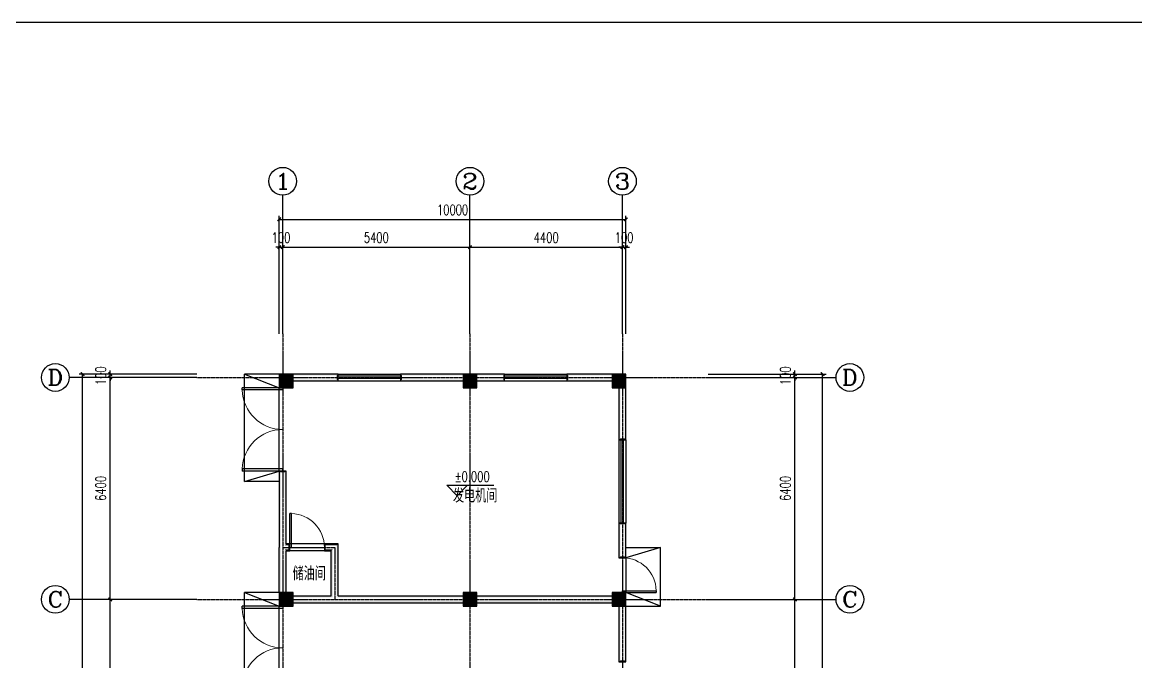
# Model space of a CAD drawing. Extents: x 5827 to 252697, y -546879 to 4066219.
# Drawn here: x 46140 to 78261, y 4047772 to 4066219 of the extents above; entities that cross this region are included whole.
import ezdxf
from ezdxf.enums import TextEntityAlignment as Align

# ---------------------------------------------------------------- set-up
doc = ezdxf.new("R2010")
doc.units = 0
doc.header["$MEASUREMENT"] = 0
doc.linetypes.add('DOTE', pattern=[2.42, 2, -0.2, 0.02, -0.2])
for name, color, linetype in [('AXIS', 3, 'Continuous'), ('AXIS_TEXT', 7, 'Continuous'), ('COLUMN', 9, 'Continuous'), ('DIM_ELEV', 3, 'Continuous'), ('DOTE', 1, 'DOTE'), ('PUB_HATCH', 8, 'Continuous'), ('PUB_TEXT', 7, 'Continuous'), ('PUB_WALL', 9, 'Continuous'), ('WALL', 41, 'Continuous'), ('WINDOW', 4, 'Continuous')]:
    doc.layers.add(name, color=color, linetype=linetype)
doc.styles.add('_HZTXT', font='TXT', dxfattribs={"width": 0.8, "bigfont": 'HZTXT'})
doc.styles.add('_TCH_AXIS', font='COMPLEX', dxfattribs={"bigfont": 'GBCBIG'})
doc.styles.add('_TCH_DIM', font='SIMPLEX', dxfattribs={"bigfont": 'GBCBIG'})
doc.styles.add('_TCH_DIM_T3', font='SIMPLEX', dxfattribs={"width": 0.705882, "bigfont": 'GBCBIG'})
doc.styles.add('COMPLEX', font='COMPLEX')
doc.dimstyles.new('_TCH_ARCH&&100', dxfattribs={"dimtxt": 297.5, "dimasz": 100, "dimexe": 100, "dimexo": 0, "dimgap": 126.25, "dimtad": 1, "dimdec": 0, "dimzin": 0, "dimdsep": 46, "dimtxsty": '_TCH_DIM_T3', "dimblk": 'ARCHTICK', "dimcen": 0.09, "dimclrt": 7, "dimazin": 2, "dimtfac": 1, "dimtdec": 0, "dimtix": 1, "dimtmove": 2, "dimatfit": 3, "dimfxl": 0, "dimtolj": 1, "dimtzin": 0, "dimarcsym": 0})

# ---------------------------------------------------------------- blocks, each defined once
blk = doc.blocks.new('_ArchTick')
at = {"color": 0, "linetype": 'ByBlock', "const_width": 0.4}
blk.add_lwpolyline([(-0.5, -0.5), (0.5, 0.5)], dxfattribs=at)
blk = doc.blocks.new('*D100')
at = {"layer": 'AXIS', "color": 0, "lineweight": -2, "transparency": 16777216}
for p, q in [((53554, 4057233), (53554, 4059833)), ((53654, 4057233), (53654, 4059833)), ((53554, 4059733), (53454, 4059733)), ((53554, 4059733), (53654, 4059733)), ((53654, 4059733), (53754, 4059733))]:
    blk.add_line(p, q, dxfattribs=at)
at = {"layer": 'Defpoints', "color": 0, "transparency": 16777216}
for p in [(53654, 4059733), (53554, 4057233), (53654, 4057233)]:
    blk.add_point(p, dxfattribs=at)
at = {"layer": 'AXIS', "color": 0, "lineweight": -2, "transparency": 16777216, "xscale": 100, "yscale": 100, "zscale": 100}
blk.add_blockref('_ArchTick', (53554, 4059733), dxfattribs=at)
at = {"layer": 'AXIS', "color": 0, "lineweight": -2, "transparency": 16777216, "xscale": 100, "yscale": 100, "zscale": 100, "rotation": 180}
blk.add_blockref('_ArchTick', (53654, 4059733), dxfattribs=at)
at = {"layer": 'AXIS', "color": 7, "transparency": 16777216, "insert": (53604, 4060008), "char_height": 297.5, "attachment_point": 5, "style": '_TCH_DIM_T3'}
blk.add_mtext('\\A1;100', dxfattribs=at)
blk = doc.blocks.new('*D101')
at = {"layer": 'AXIS', "color": 0, "lineweight": -2, "transparency": 16777216}
for p, q in [((53654, 4057233), (53654, 4059833)), ((59054, 4057233), (59054, 4059833)), ((53654, 4059733), (59054, 4059733))]:
    blk.add_line(p, q, dxfattribs=at)
at = {"layer": 'Defpoints', "color": 0, "transparency": 16777216}
for p in [(59054, 4059733), (53654, 4057233), (59054, 4057233)]:
    blk.add_point(p, dxfattribs=at)
at = {"layer": 'AXIS', "color": 0, "lineweight": -2, "transparency": 16777216, "xscale": 100, "yscale": 100, "zscale": 100, "rotation": 180}
blk.add_blockref('_ArchTick', (53654, 4059733), dxfattribs=at)
at = {"layer": 'AXIS', "color": 0, "lineweight": -2, "transparency": 16777216, "xscale": 100, "yscale": 100, "zscale": 100}
blk.add_blockref('_ArchTick', (59054, 4059733), dxfattribs=at)
at = {"layer": 'AXIS', "color": 7, "transparency": 16777216, "insert": (56354, 4060008), "char_height": 297.5, "attachment_point": 5, "style": '_TCH_DIM_T3'}
blk.add_mtext('\\A1;5400', dxfattribs=at)
blk = doc.blocks.new('*D102')
at = {"layer": 'AXIS', "color": 0, "lineweight": -2, "transparency": 16777216}
for p, q in [((59054, 4057233), (59054, 4059833)), ((63454, 4057233), (63454, 4059833)), ((59054, 4059733), (63454, 4059733))]:
    blk.add_line(p, q, dxfattribs=at)
at = {"layer": 'Defpoints', "color": 0, "transparency": 16777216}
for p in [(63454, 4059733), (59054, 4057233), (63454, 4057233)]:
    blk.add_point(p, dxfattribs=at)
at = {"layer": 'AXIS', "color": 0, "lineweight": -2, "transparency": 16777216, "xscale": 100, "yscale": 100, "zscale": 100, "rotation": 180}
blk.add_blockref('_ArchTick', (59054, 4059733), dxfattribs=at)
at = {"layer": 'AXIS', "color": 0, "lineweight": -2, "transparency": 16777216, "xscale": 100, "yscale": 100, "zscale": 100}
blk.add_blockref('_ArchTick', (63454, 4059733), dxfattribs=at)
at = {"layer": 'AXIS', "color": 7, "transparency": 16777216, "insert": (61254, 4060008), "char_height": 297.5, "attachment_point": 5, "style": '_TCH_DIM_T3'}
blk.add_mtext('\\A1;4400', dxfattribs=at)
blk = doc.blocks.new('*D103')
at = {"layer": 'AXIS', "color": 0, "lineweight": -2, "transparency": 16777216}
for p, q in [((63454, 4057233), (63454, 4059833)), ((63554, 4057233), (63554, 4059833)), ((63454, 4059733), (63354, 4059733)), ((63454, 4059733), (63554, 4059733)), ((63554, 4059733), (63654, 4059733))]:
    blk.add_line(p, q, dxfattribs=at)
at = {"layer": 'Defpoints', "color": 0, "transparency": 16777216}
for p in [(63554, 4059733), (63454, 4057233), (63554, 4057233)]:
    blk.add_point(p, dxfattribs=at)
at = {"layer": 'AXIS', "color": 0, "lineweight": -2, "transparency": 16777216, "xscale": 100, "yscale": 100, "zscale": 100}
blk.add_blockref('_ArchTick', (63454, 4059733), dxfattribs=at)
at = {"layer": 'AXIS', "color": 0, "lineweight": -2, "transparency": 16777216, "xscale": 100, "yscale": 100, "zscale": 100, "rotation": 180}
blk.add_blockref('_ArchTick', (63554, 4059733), dxfattribs=at)
at = {"layer": 'AXIS', "color": 7, "transparency": 16777216, "insert": (63504, 4060008), "char_height": 297.5, "attachment_point": 5, "style": '_TCH_DIM_T3'}
blk.add_mtext('\\A1;100', dxfattribs=at)
blk = doc.blocks.new('*D104')
at = {"layer": 'AXIS', "color": 0, "lineweight": -2, "transparency": 16777216}
for p, q in [((53554, 4057233), (53554, 4060633)), ((53554, 4060533), (63554, 4060533)), ((63554, 4057233), (63554, 4060633))]:
    blk.add_line(p, q, dxfattribs=at)
at = {"layer": 'Defpoints', "color": 0, "transparency": 16777216}
for p in [(63554, 4060533), (53554, 4057233), (63554, 4057233)]:
    blk.add_point(p, dxfattribs=at)
at = {"layer": 'AXIS', "color": 0, "lineweight": -2, "transparency": 16777216, "xscale": 100, "yscale": 100, "zscale": 100, "rotation": 180}
blk.add_blockref('_ArchTick', (53554, 4060533), dxfattribs=at)
at = {"layer": 'AXIS', "color": 0, "lineweight": -2, "transparency": 16777216, "xscale": 100, "yscale": 100, "zscale": 100}
blk.add_blockref('_ArchTick', (63554, 4060533), dxfattribs=at)
at = {"layer": 'AXIS', "color": 7, "transparency": 16777216, "insert": (58554, 4060808), "char_height": 297.5, "attachment_point": 5, "style": '_TCH_DIM_T3'}
blk.add_mtext('\\A1;10000', dxfattribs=at)
blk = doc.blocks.new('*D112')
at = {"layer": 'AXIS', "color": 0, "lineweight": -2, "transparency": 16777216}
for p, q in [((65929, 4049572), (68529, 4049572)), ((68429, 4042072), (68429, 4049572)), ((65929, 4042072), (68529, 4042072))]:
    blk.add_line(p, q, dxfattribs=at)
at = {"layer": 'Defpoints', "color": 0, "transparency": 16777216}
for p in [(65929, 4049572), (68429, 4049572), (65929, 4042072)]:
    blk.add_point(p, dxfattribs=at)
at = {"layer": 'AXIS', "color": 0, "lineweight": -2, "transparency": 16777216, "xscale": 100, "yscale": 100, "zscale": 100}
for p, rotation in [((68429, 4049572), 90), ((68429, 4042072), 270)]:
    blk.add_blockref('_ArchTick', p, dxfattribs=dict(at, rotation=rotation))
at = {"layer": 'AXIS', "color": 7, "transparency": 16777216, "insert": (68154, 4045822), "char_height": 297.5, "attachment_point": 5, "rotation": 90, "style": '_TCH_DIM_T3'}
blk.add_mtext('\\A1;7500', dxfattribs=at)
blk = doc.blocks.new('*D113')
at = {"layer": 'AXIS', "color": 0, "lineweight": -2, "transparency": 16777216}
for p, q in [((65929, 4055972), (68529, 4055972)), ((68429, 4049572), (68429, 4055972)), ((65929, 4049572), (68529, 4049572))]:
    blk.add_line(p, q, dxfattribs=at)
at = {"layer": 'Defpoints', "color": 0, "transparency": 16777216}
for p in [(65929, 4055972), (68429, 4055972), (65929, 4049572)]:
    blk.add_point(p, dxfattribs=at)
at = {"layer": 'AXIS', "color": 0, "lineweight": -2, "transparency": 16777216, "xscale": 100, "yscale": 100, "zscale": 100}
for p, rotation in [((68429, 4055972), 90), ((68429, 4049572), 270)]:
    blk.add_blockref('_ArchTick', p, dxfattribs=dict(at, rotation=rotation))
at = {"layer": 'AXIS', "color": 7, "transparency": 16777216, "insert": (68154, 4052772), "char_height": 297.5, "attachment_point": 5, "rotation": 90, "style": '_TCH_DIM_T3'}
blk.add_mtext('\\A1;6400', dxfattribs=at)
blk = doc.blocks.new('*D114')
at = {"layer": 'AXIS', "color": 0, "lineweight": -2, "transparency": 16777216}
for p, q in [((65929, 4056072), (68529, 4056072)), ((65929, 4055972), (68529, 4055972)), ((68429, 4056072), (68429, 4056172)), ((68429, 4055972), (68429, 4056072)), ((68429, 4055972), (68429, 4055872))]:
    blk.add_line(p, q, dxfattribs=at)
at = {"layer": 'Defpoints', "color": 0, "transparency": 16777216}
for p in [(65929, 4056072), (65929, 4055972), (68429, 4056072)]:
    blk.add_point(p, dxfattribs=at)
at = {"layer": 'AXIS', "color": 0, "lineweight": -2, "transparency": 16777216, "xscale": 100, "yscale": 100, "zscale": 100}
for p, rotation in [((68429, 4056072), 270), ((68429, 4055972), 90)]:
    blk.add_blockref('_ArchTick', p, dxfattribs=dict(at, rotation=rotation))
at = {"layer": 'AXIS', "color": 7, "transparency": 16777216, "insert": (68154, 4056022), "char_height": 297.5, "attachment_point": 5, "rotation": 90, "style": '_TCH_DIM_T3'}
blk.add_mtext('\\A1;100', dxfattribs=at)
blk = doc.blocks.new('*D115')
at = {"layer": 'AXIS', "color": 0, "lineweight": -2, "transparency": 16777216}
for p, q in [((65929, 4056072), (69329, 4056072)), ((69229, 4035072), (69229, 4056072)), ((65929, 4035072), (69329, 4035072))]:
    blk.add_line(p, q, dxfattribs=at)
at = {"layer": 'Defpoints', "color": 0, "transparency": 16777216}
for p in [(65929, 4056072), (69229, 4056072), (65929, 4035072)]:
    blk.add_point(p, dxfattribs=at)
at = {"layer": 'AXIS', "color": 0, "lineweight": -2, "transparency": 16777216, "xscale": 100, "yscale": 100, "zscale": 100}
for p, rotation in [((69229, 4056072), 90), ((69229, 4035072), 270)]:
    blk.add_blockref('_ArchTick', p, dxfattribs=dict(at, rotation=rotation))
at = {"layer": 'AXIS', "color": 7, "transparency": 16777216, "insert": (68954, 4045572), "char_height": 297.5, "attachment_point": 5, "rotation": 90, "style": '_TCH_DIM_T3'}
blk.add_mtext('\\A1;21000', dxfattribs=at)
blk = doc.blocks.new('*D119')
at = {"layer": 'AXIS', "color": 0, "lineweight": -2, "transparency": 16777216}
for p, q in [((51180, 4049572), (48580, 4049572)), ((48680, 4042072), (48680, 4049572)), ((51180, 4042072), (48580, 4042072))]:
    blk.add_line(p, q, dxfattribs=at)
at = {"layer": 'Defpoints', "color": 0, "transparency": 16777216}
for p in [(48680, 4049572), (51180, 4049572), (51180, 4042072)]:
    blk.add_point(p, dxfattribs=at)
at = {"layer": 'AXIS', "color": 0, "lineweight": -2, "transparency": 16777216, "xscale": 100, "yscale": 100, "zscale": 100}
for p, rotation in [((48680, 4049572), 90), ((48680, 4042072), 270)]:
    blk.add_blockref('_ArchTick', p, dxfattribs=dict(at, rotation=rotation))
at = {"layer": 'AXIS', "color": 7, "transparency": 16777216, "insert": (48405, 4045822), "char_height": 297.5, "attachment_point": 5, "rotation": 90, "style": '_TCH_DIM_T3'}
blk.add_mtext('\\A1;7500', dxfattribs=at)
blk = doc.blocks.new('*D120')
at = {"layer": 'AXIS', "color": 0, "lineweight": -2, "transparency": 16777216}
for p, q in [((51180, 4055972), (48580, 4055972)), ((48680, 4049572), (48680, 4055972)), ((51180, 4049572), (48580, 4049572))]:
    blk.add_line(p, q, dxfattribs=at)
at = {"layer": 'Defpoints', "color": 0, "transparency": 16777216}
for p in [(48680, 4055972), (51180, 4055972), (51180, 4049572)]:
    blk.add_point(p, dxfattribs=at)
at = {"layer": 'AXIS', "color": 0, "lineweight": -2, "transparency": 16777216, "xscale": 100, "yscale": 100, "zscale": 100}
for p, rotation in [((48680, 4055972), 90), ((48680, 4049572), 270)]:
    blk.add_blockref('_ArchTick', p, dxfattribs=dict(at, rotation=rotation))
at = {"layer": 'AXIS', "color": 7, "transparency": 16777216, "insert": (48405, 4052772), "char_height": 297.5, "attachment_point": 5, "rotation": 90, "style": '_TCH_DIM_T3'}
blk.add_mtext('\\A1;6400', dxfattribs=at)
blk = doc.blocks.new('*D121')
at = {"layer": 'AXIS', "color": 0, "lineweight": -2, "transparency": 16777216}
for p, q in [((51180, 4056072), (48580, 4056072)), ((51180, 4055972), (48580, 4055972)), ((48680, 4056072), (48680, 4056172)), ((48680, 4055972), (48680, 4056072)), ((48680, 4055972), (48680, 4055872))]:
    blk.add_line(p, q, dxfattribs=at)
at = {"layer": 'Defpoints', "color": 0, "transparency": 16777216}
for p in [(48680, 4056072), (51180, 4056072), (51180, 4055972)]:
    blk.add_point(p, dxfattribs=at)
at = {"layer": 'AXIS', "color": 0, "lineweight": -2, "transparency": 16777216, "xscale": 100, "yscale": 100, "zscale": 100}
for p, rotation in [((48680, 4056072), 270), ((48680, 4055972), 90)]:
    blk.add_blockref('_ArchTick', p, dxfattribs=dict(at, rotation=rotation))
at = {"layer": 'AXIS', "color": 7, "transparency": 16777216, "insert": (48405, 4056022), "char_height": 297.5, "attachment_point": 5, "rotation": 90, "style": '_TCH_DIM_T3'}
blk.add_mtext('\\A1;100', dxfattribs=at)
blk = doc.blocks.new('*D122')
at = {"layer": 'AXIS', "color": 0, "lineweight": -2, "transparency": 16777216}
for p, q in [((51180, 4056072), (47780, 4056072)), ((47880, 4035072), (47880, 4056072)), ((51180, 4035072), (47780, 4035072))]:
    blk.add_line(p, q, dxfattribs=at)
at = {"layer": 'Defpoints', "color": 0, "transparency": 16777216}
for p in [(47880, 4056072), (51180, 4056072), (51180, 4035072)]:
    blk.add_point(p, dxfattribs=at)
at = {"layer": 'AXIS', "color": 0, "lineweight": -2, "transparency": 16777216, "xscale": 100, "yscale": 100, "zscale": 100}
for p, rotation in [((47880, 4056072), 90), ((47880, 4035072), 270)]:
    blk.add_blockref('_ArchTick', p, dxfattribs=dict(at, rotation=rotation))
at = {"layer": 'AXIS', "color": 7, "transparency": 16777216, "insert": (47605, 4045572), "char_height": 297.5, "attachment_point": 5, "rotation": 90, "style": '_TCH_DIM_T3'}
blk.add_mtext('\\A1;21000', dxfattribs=at)
blk = doc.blocks.new('_FZH')
blk.add_lwpolyline([(-0.5, -0.5), (0.5, -0.5), (0.5, 0.5), (-0.5, 0.5)], close=True)
at = {"layer": 'PUB_HATCH'}
blk.add_solid([(-0.5, -0.5), (0.5, -0.5), (-0.5, 0.5), (0.5, 0.5)], dxfattribs=at)
blk = doc.blocks.new('$DorLib2D$00000002')
for p, q in [((-0.5, 0), (-0.5, 0.4875)), ((-0.475, 0.4875), (-0.5, 0.4875)), ((-0.475, 0), (-0.475, 0.4875)), ((0.475, 0), (0.475, 0.4875)), ((0.475, 0.4875), (0.5, 0.4875)), ((0.5, 0), (0.5, 0.4875)), ((-0.5, 0), (-0.475, 0)), ((0.5, 0), (0.475, 0))]:
    blk.add_line(p, q)
at = {"lineweight": 13}
for centre, start, end in [((-0.4875, 0), 0, 88.53072), ((0.4875, 0), 91.46928, 180)]:
    blk.add_arc(centre, 0.4875, start, end, dxfattribs=at)
blk = doc.blocks.new('$WINLIB2D$00000001')
for p, q in [((-0.5, 0.5), (0.5, 0.5)), ((-0.5, 0.5), (-0.5, -0.5)), ((0.5, -0.5), (0.5, 0.5)), ((0.5, 0.167), (-0.5, 0.167)), ((0.5, -0.167), (-0.5, -0.167)), ((-0.5, -0.5), (0.5, -0.5))]:
    blk.add_line(p, q)
blk = doc.blocks.new('$DorLib2D$00000001')
for p, q in [((0.45, 0.975), (0.5, 0.975)), ((0.45, 0), (0.45, 0.975)), ((0.5, 0), (0.5, 0.975)), ((0.5, 0), (0.45, 0))]:
    blk.add_line(p, q)
at = {"lineweight": 13}
blk.add_arc((0.475, 0), 0.975, 91.4693, 180, dxfattribs=at)
blk = doc.blocks.new('_AXISO')
blk.add_circle((0, 0), 0.5)
at = {"layer": 'AXIS_TEXT', "style": 'COMPLEX', "width": 1.041667}
blk.add_attdef('A', text='', height=0.56, dxfattribs=at).set_placement((-0.25, -0.28), (0.25, -0.28), align=Align.FIT)

msp = doc.modelspace()

# ---------------------------------------------------------------- hatches: boundary and pattern name
at = {"layer": 'PUB_WALL'}
for points in [[(53554.487, 4056072.016), (53554.487, 4055672.016), (53594.487, 4055712.016), (53594.487, 4056032.016)], [(53954.487, 4056072.016), (53554.487, 4056072.016), (53594.487, 4056032.016), (53914.487, 4056032.016)], [(53954.487, 4055672.016), (53954.487, 4056072.016), (53914.487, 4056032.016), (53914.487, 4055712.016)], [(53954.487, 4056072.016), (53954.487, 4056032.016), (55214.487, 4056032.016), (55254.487, 4056072.016)], [(55254.487, 4055872.016), (55254.487, 4056072.016), (55214.487, 4056032.016), (55214.487, 4055912.016)], [(58854.487, 4056032.016), (58854.487, 4056072.016), (57054.487, 4056072.016), (57094.487, 4056032.016)], [(57054.487, 4056072.016), (57054.487, 4055872.016), (57094.487, 4055912.016), (57094.487, 4056032.016)], [(58854.487, 4056072.016), (58854.487, 4055672.016), (58894.487, 4055712.016), (58894.487, 4056032.016)], [(59254.487, 4056072.016), (58854.487, 4056072.016), (58894.487, 4056032.016), (59214.487, 4056032.016)], [(59254.487, 4055672.016), (59254.487, 4056072.016), (59214.487, 4056032.016), (59214.487, 4055712.016)], [(59254.487, 4056072.016), (59254.487, 4056032.016), (60014.487, 4056032.016), (60054.487, 4056072.016)], [(60054.487, 4055872.016), (60054.487, 4056072.016), (60014.487, 4056032.016), (60014.487, 4055912.016)], [(63154.487, 4056032.016), (63154.487, 4056072.016), (61854.487, 4056072.016), (61894.487, 4056032.016)], [(61854.487, 4056072.016), (61854.487, 4055872.016), (61894.487, 4055912.016), (61894.487, 4056032.016)], [(63154.487, 4056072.016), (63154.487, 4055672.016), (63194.487, 4055712.016), (63194.487, 4056032.016)], [(63554.487, 4056072.016), (63154.487, 4056072.016), (63194.487, 4056032.016), (63514.487, 4056032.016)], [(63554.487, 4055672.016), (63554.487, 4056072.016), (63514.487, 4056032.016), (63514.487, 4055712.016)], [(53554.487, 4055672.016), (53954.487, 4055672.016), (53914.487, 4055712.016), (53594.487, 4055712.016)], [(53954.487, 4055912.016), (53954.487, 4055872.016), (55254.487, 4055872.016), (55214.487, 4055912.016)], [(58854.487, 4055872.016), (58854.487, 4055912.016), (57094.487, 4055912.016), (57054.487, 4055872.016)], [(58854.487, 4055672.016), (59254.487, 4055672.016), (59214.487, 4055712.016), (58894.487, 4055712.016)], [(59254.487, 4055912.016), (59254.487, 4055872.016), (60054.487, 4055872.016), (60014.487, 4055912.016)], [(63154.487, 4055872.016), (63154.487, 4055912.016), (61894.487, 4055912.016), (61854.487, 4055872.016)], [(63154.487, 4055672.016), (63554.487, 4055672.016), (63514.487, 4055712.016), (63194.487, 4055712.016)], [(63394.487, 4055672.016), (63354.487, 4055672.016), (63354.487, 4054172.016), (63394.487, 4054212.016)], [(63554.487, 4055672.016), (63514.487, 4055672.016), (63514.487, 4054212.016), (63554.487, 4054172.016)], [(63354.487, 4054172.016), (63554.487, 4054172.016), (63514.487, 4054212.016), (63394.487, 4054212.016)], [(53754.487, 4053272.016), (53554.487, 4053272.016), (53594.487, 4053232.016), (53714.487, 4053232.016)], [(53554.487, 4053272.016), (53554.487, 4051072.016), (53594.487, 4051072.016), (53594.487, 4053232.016)], [(53754.487, 4051172.016), (53754.487, 4053272.016), (53714.487, 4053232.016), (53714.487, 4051132.016)], [(63354.487, 4051772.016), (63354.487, 4050772.016), (63394.487, 4050812.016), (63394.487, 4051732.016)], [(63554.487, 4051772.016), (63354.487, 4051772.016), (63394.487, 4051732.016), (63514.487, 4051732.016)], [(63554.487, 4050772.016), (63554.487, 4051772.016), (63514.487, 4051732.016), (63514.487, 4050812.016)], [(53854.487, 4051172.016), (53754.487, 4051172.016), (53714.487, 4051132.016), (53814.487, 4051132.016)], [(53854.487, 4050972.016), (53854.487, 4051172.016), (53814.487, 4051132.016), (53814.487, 4051012.016)], [(55254.487, 4051172.016), (54854.487, 4051172.016), (54894.487, 4051132.016), (55214.487, 4051132.016)], [(54854.487, 4051172.016), (54854.487, 4050972.016), (54894.487, 4051012.016), (54894.487, 4051132.016)], [(55254.487, 4049672.016), (55254.487, 4051172.016), (55214.487, 4051132.016), (55214.487, 4049632.016)], [(53554.487, 4049772.016), (53594.487, 4049772.016), (53594.487, 4051072.016), (53554.487, 4051072.016)], [(53714.487, 4049772.016), (53754.487, 4049772.016), (53754.487, 4050972.016), (53714.487, 4051012.016)], [(53754.487, 4050972.016), (53854.487, 4050972.016), (53814.487, 4051012.016), (53714.487, 4051012.016)], [(54854.487, 4050972.016), (55054.487, 4050972.016), (55094.487, 4051012.016), (54894.487, 4051012.016)], [(55054.487, 4049672.016), (55054.487, 4050972.016), (55094.487, 4051012.016), (55094.487, 4049632.016)], [(63354.487, 4050772.016), (63554.487, 4050772.016), (63514.487, 4050812.016), (63394.487, 4050812.016)], [(53554.487, 4049772.016), (53554.487, 4049372.016), (53594.487, 4049412.016), (53594.487, 4049732.016)], [(53954.487, 4049772.016), (53554.487, 4049772.016), (53594.487, 4049732.016), (53914.487, 4049732.016)], [(53954.487, 4049372.016), (53954.487, 4049772.016), (53914.487, 4049732.016), (53914.487, 4049412.016)], [(53954.487, 4049672.016), (53954.487, 4049632.016), (55094.487, 4049632.016), (55054.487, 4049672.016)], [(53954.487, 4049512.016), (53954.487, 4049472.016), (55154.487, 4049472.016), (55154.487, 4049512.016)], [(58854.487, 4049472.016), (58854.487, 4049512.016), (55154.487, 4049512.016), (55154.487, 4049472.016)], [(58854.487, 4049632.016), (58854.487, 4049672.016), (55254.487, 4049672.016), (55214.487, 4049632.016)], [(58854.487, 4049772.016), (58854.487, 4049372.016), (58894.487, 4049412.016), (58894.487, 4049732.016)], [(59254.487, 4049772.016), (58854.487, 4049772.016), (58894.487, 4049732.016), (59214.487, 4049732.016)], [(59254.487, 4049372.016), (59254.487, 4049772.016), (59214.487, 4049732.016), (59214.487, 4049412.016)], [(63154.487, 4049632.016), (63154.487, 4049672.016), (59254.487, 4049672.016), (59254.487, 4049632.016)], [(63154.487, 4049472.016), (63154.487, 4049512.016), (59254.487, 4049512.016), (59254.487, 4049472.016)], [(63154.487, 4049772.016), (63154.487, 4049372.016), (63194.487, 4049412.016), (63194.487, 4049732.016)], [(63554.487, 4049772.016), (63154.487, 4049772.016), (63194.487, 4049732.016), (63514.487, 4049732.016)], [(63554.487, 4049372.016), (63554.487, 4049772.016), (63514.487, 4049732.016), (63514.487, 4049412.016)], [(53554.487, 4049372.016), (53954.487, 4049372.016), (53914.487, 4049412.016), (53594.487, 4049412.016)], [(58854.487, 4049372.016), (59254.487, 4049372.016), (59214.487, 4049412.016), (58894.487, 4049412.016)], [(63154.487, 4049372.016), (63554.487, 4049372.016), (63514.487, 4049412.016), (63194.487, 4049412.016)], [(63394.487, 4049372.016), (63354.487, 4049372.016), (63354.487, 4047772.016), (63394.487, 4047812.016)], [(63554.487, 4049372.016), (63514.487, 4049372.016), (63514.487, 4047812.016), (63554.487, 4047772.016)], [(63354.487, 4047772.016), (63554.487, 4047772.016), (63514.487, 4047812.016), (63394.487, 4047812.016)]]:
    msp.add_hatch(color=256, dxfattribs=at).paths.add_polyline_path(points)

# ---------------------------------------------------------------- linework, layer by layer
for p, q in [((52554.487, 4052972.016), (52554.487, 4056072.016)), ((53554.487, 4056072.016), (52554.487, 4056072.016)), ((52554.487, 4056072.016), (53554.487, 4055672.016)), ((52554.487, 4052972.016), (53554.487, 4053272.016)), ((53554.487, 4052972.016), (52554.487, 4052972.016)), ((53554.487, 4052972.016), (52554.487, 4052972.016)), ((63554.487, 4051072.016), (64554.487, 4051072.016)), ((64554.487, 4051072.016), (63554.487, 4050772.016)), ((64554.487, 4049372.016), (64554.487, 4051072.016)), ((52554.487, 4046672.016), (52554.487, 4049772.016)), ((53554.487, 4049772.016), (52554.487, 4049772.016)), ((52554.487, 4049772.016), (53554.487, 4049372.016)), ((64554.487, 4049372.016), (63554.487, 4049772.016)), ((63554.487, 4049372.016), (64554.487, 4049372.016)), ((63554.487, 4049372.016), (64554.487, 4049372.016))]:
    msp.add_line(p, q)
msp.add_lwpolyline([(39018.805, 4066219.231), (252696.661, 4066219.231), (252696.661, 4023229.388), (39018.805, 4023229.388)], close=True)
at = {"layer": 'AXIS'}
for p, q in [((53654.487, 4057233.1), (53654.487, 4061233.1)), ((59054.487, 4057233.1), (59054.487, 4061233.1)), ((63454.487, 4057233.1), (63454.487, 4061233.1)), ((51180.228, 4055972.016), (47494.021, 4055972.016)), ((65928.745, 4055972.016), (69614.952, 4055972.016)), ((51180.228, 4049572.016), (47494.021, 4049572.016)), ((65928.745, 4049572.016), (69614.952, 4049572.016))]:
    msp.add_line(p, q, dxfattribs=at)
at = {"layer": 'DIM_ELEV'}
for p, q in [((58688.263, 4052562.558), (58388.263, 4052862.558)), ((58388.263, 4052862.558), (59745.61, 4052862.558)), ((58688.263, 4052562.558), (58988.263, 4052862.558))]:
    msp.add_line(p, q, dxfattribs=at)
at = {"layer": 'DOTE', "linetype": 'DOTE'}
for p, q in [((53654.487, 4057233.1), (53654.487, 4033910.932)), ((59054.487, 4057233.1), (59054.487, 4033910.932)), ((63454.487, 4057233.1), (63454.487, 4033910.932)), ((51180.228, 4055972.016), (65928.745, 4055972.016)), ((53654.487, 4051072.016), (55154.487, 4051072.016)), ((55154.487, 4051072.016), (55154.487, 4049572.016)), ((51180.228, 4049572.016), (65928.745, 4049572.016))]:
    msp.add_line(p, q, dxfattribs=at)
at = {"layer": 'WALL'}
for p, q in [((55254.487, 4056072.016), (53954.487, 4056072.016)), ((55254.487, 4055872.016), (55254.487, 4056072.016)), ((58854.487, 4056072.016), (57054.487, 4056072.016)), ((57054.487, 4056072.016), (57054.487, 4055872.016)), ((60054.487, 4056072.016), (59254.487, 4056072.016)), ((60054.487, 4055872.016), (60054.487, 4056072.016)), ((63154.487, 4056072.016), (61854.487, 4056072.016)), ((61854.487, 4056072.016), (61854.487, 4055872.016)), ((53954.487, 4055872.016), (55254.487, 4055872.016)), ((57054.487, 4055872.016), (58854.487, 4055872.016)), ((59254.487, 4055872.016), (60054.487, 4055872.016)), ((61854.487, 4055872.016), (63154.487, 4055872.016)), ((63354.487, 4055672.016), (63354.487, 4054172.016)), ((63554.487, 4054172.016), (63554.487, 4055672.016)), ((63354.487, 4054172.016), (63554.487, 4054172.016)), ((53754.487, 4053272.016), (53554.487, 4053272.016)), ((53554.487, 4053272.016), (53554.487, 4051072.016)), ((53754.487, 4051172.016), (53754.487, 4053272.016)), ((63354.487, 4051772.016), (63354.487, 4050772.016)), ((63554.487, 4051772.016), (63354.487, 4051772.016)), ((63554.487, 4050772.016), (63554.487, 4051772.016)), ((53854.487, 4051172.016), (53754.487, 4051172.016)), ((53854.487, 4050972.016), (53854.487, 4051172.016)), ((55254.487, 4051172.016), (54854.487, 4051172.016)), ((54854.487, 4051172.016), (54854.487, 4050972.016)), ((55254.487, 4049672.016), (55254.487, 4051172.016)), ((53554.487, 4049772.016), (53554.487, 4051072.016)), ((53754.487, 4049772.016), (53754.487, 4050972.016)), ((53754.487, 4050972.016), (53854.487, 4050972.016)), ((54854.487, 4050972.016), (55054.487, 4050972.016)), ((55054.487, 4049672.016), (55054.487, 4050972.016)), ((63354.487, 4050772.016), (63554.487, 4050772.016)), ((53954.487, 4049672.016), (55054.487, 4049672.016)), ((55254.487, 4049672.016), (58854.487, 4049672.016)), ((59254.487, 4049672.016), (63154.487, 4049672.016)), ((53954.487, 4049472.016), (55154.487, 4049472.016)), ((55154.487, 4049472.016), (58854.487, 4049472.016)), ((59254.487, 4049472.016), (63154.487, 4049472.016)), ((63354.487, 4049372.016), (63354.487, 4047772.016)), ((63554.487, 4047772.016), (63554.487, 4049372.016)), ((63354.487, 4047772.016), (63554.487, 4047772.016))]:
    msp.add_line(p, q, dxfattribs=at)
at = {"layer": 'WINDOW'}
for p, q in [((53554.487, 4053272.016), (53554.487, 4055672.016)), ((54854.487, 4051172.016), (53854.487, 4051172.016)), ((54854.487, 4050972.016), (53854.487, 4050972.016)), ((63554.487, 4050772.016), (63554.487, 4049772.016)), ((53554.487, 4046972.016), (53554.487, 4049372.016))]:
    msp.add_line(p, q, dxfattribs=at)

# ---------------------------------------------------------------- block references
at = {"layer": 'AXIS'}
ref = msp.add_blockref('_AXISO', (53654.487, 4061633.1), dxfattribs=dict(at, xscale=800, yscale=800, zscale=800))
ref.add_attrib('A', '1', dxfattribs={"layer": 'AXIS_TEXT', "height": 452.548, "style": '_TCH_AXIS', "width": 2.333333}).set_placement((53428.212, 4061406.826), (53880.761, 4061406.826), align=Align.FIT)
ref = msp.add_blockref('_AXISO', (59054.487, 4061633.1), dxfattribs=dict(at, xscale=800, yscale=800, zscale=800))
ref.add_attrib('A', '2', dxfattribs={"layer": 'AXIS_TEXT', "height": 452.548, "style": '_TCH_AXIS', "width": 1.5}).set_placement((58828.212, 4061406.826), (59280.761, 4061406.826), align=Align.FIT)
ref = msp.add_blockref('_AXISO', (63454.487, 4061633.1), dxfattribs=dict(at, xscale=800, yscale=800, zscale=800))
ref.add_attrib('A', '3', dxfattribs={"layer": 'AXIS_TEXT', "height": 452.548, "style": '_TCH_AXIS', "width": 1.5}).set_placement((63228.212, 4061406.826), (63680.761, 4061406.826), align=Align.FIT)
ref = msp.add_blockref('_AXISO', (47094.021, 4055972.016), dxfattribs=dict(at, xscale=800, yscale=800, zscale=800))
ref.add_attrib('A', 'D', dxfattribs={"layer": 'AXIS_TEXT', "height": 452.548, "style": '_TCH_AXIS', "width": 1.235294}).set_placement((46867.747, 4055745.742), (47320.295, 4055745.742), align=Align.FIT)
ref = msp.add_blockref('_AXISO', (70014.952, 4055972.016), dxfattribs=dict(at, xscale=800, yscale=800, zscale=800))
ref.add_attrib('A', 'D', dxfattribs={"layer": 'AXIS_TEXT', "height": 452.548, "style": '_TCH_AXIS', "width": 1.235294}).set_placement((69788.678, 4055745.742), (70241.226, 4055745.742), align=Align.FIT)
ref = msp.add_blockref('_AXISO', (47094.021, 4049572.016), dxfattribs=dict(at, xscale=800, yscale=800, zscale=800))
ref.add_attrib('A', 'C', dxfattribs={"layer": 'AXIS_TEXT', "height": 452.548, "style": '_TCH_AXIS', "width": 1.4}).set_placement((46867.747, 4049345.742), (47320.295, 4049345.742), align=Align.FIT)
ref = msp.add_blockref('_AXISO', (70014.952, 4049572.016), dxfattribs=dict(at, xscale=800, yscale=800, zscale=800))
ref.add_attrib('A', 'C', dxfattribs={"layer": 'AXIS_TEXT', "height": 452.548, "style": '_TCH_AXIS', "width": 1.4}).set_placement((69788.678, 4049345.742), (70241.226, 4049345.742), align=Align.FIT)
at = {"layer": 'COLUMN', "xscale": 400, "yscale": 400, "zscale": 400, "rotation": 270}
for p in [(53754.487, 4055872.016), (59054.487, 4055872.016), (63354.487, 4055872.016), (53754.487, 4049572.016), (59054.487, 4049572.016), (63354.487, 4049572.016)]:
    msp.add_blockref('_FZH', p, dxfattribs=at)
at = {"layer": 'WINDOW', "xscale": 1800, "yscale": -200, "zscale": 1800}
for p in [(56154.487, 4055972.016), (60954.487, 4055972.016)]:
    msp.add_blockref('$WINLIB2D$00000001', p, dxfattribs=at)
at = {"layer": 'WINDOW'}
for name, p, xscale, yscale, zscale, rotation in [('$DorLib2D$00000002', (53654.487, 4054472.016), 2400, 2400, 2400, 90.0000000000005), ('$WINLIB2D$00000001', (63454.487, 4052972.016), 2400, 200, 2400, 270), ('$DorLib2D$00000001', (54354.487, 4051072.016), 1000, -1000, 1000, 180), ('$DorLib2D$00000001', (63454.487, 4050272.016), 1000, 1000, 1000, 270), ('$DorLib2D$00000002', (53654.487, 4048172.016), 2400, 2400, 2400, 90)]:
    msp.add_blockref(name, p, dxfattribs=dict(at, xscale=xscale, yscale=yscale, zscale=zscale, rotation=rotation))

# ---------------------------------------------------------------- texts
at = {"layer": 'PUB_TEXT'}
for s, height, style, width, p in [('%%P0.000', 297.5, '_TCH_DIM', 0.705882, (58615.61, 4052962.658)), ('发电机间 ', 400, '_HZTXT', 0.8, (58565.751, 4052363.381)), ('储油间', 400, '_HZTXT', 0.8, (53939.132, 4050115.716))]:
    msp.add_text(s, height=height, dxfattribs=dict(at, style=style, width=width)).set_placement(p)

# ---------------------------------------------------------------- dimensions: what is measured, and where the dimension line sits
at = {"layer": 'AXIS'}
for p1, p2, distance, picture, middle in [((53554.487, 4057233.1), (63554.487, 4057233.1), 3300, '*D104', (58554.487, 4060808.1)), ((53554.487, 4057233.1), (53654.487, 4057233.1), 2500, '*D100', (53604.487, 4060008.1)), ((53654.487, 4057233.1), (59054.487, 4057233.1), 2500, '*D101', (56354.487, 4060008.1)), ((59054.487, 4057233.1), (63454.487, 4057233.1), 2500, '*D102', (61254.487, 4060008.1)), ((63454.487, 4057233.1), (63554.487, 4057233.1), 2500, '*D103', (63504.487, 4060008.1)), ((51180.228, 4055972.016), (51180.228, 4056072.016), 2500, '*D121', (48405.228, 4056022.016)), ((65928.745, 4055972.016), (65928.745, 4056072.016), -2500, '*D114', (68153.745, 4056022.016)), ((51180.228, 4035072.016), (51180.228, 4056072.016), 3300, '*D122', (47605.228, 4045572.016)), ((51180.228, 4049572.016), (51180.228, 4055972.016), 2500, '*D120', (48405.228, 4052772.016)), ((65928.745, 4035072.016), (65928.745, 4056072.016), -3300, '*D115', (68953.745, 4045572.016)), ((65928.745, 4049572.016), (65928.745, 4055972.016), -2500, '*D113', (68153.745, 4052772.016)), ((51180.228, 4042072.016), (51180.228, 4049572.016), 2500, '*D119', (48405.228, 4045822.016)), ((65928.745, 4042072.016), (65928.745, 4049572.016), -2500, '*D112', (68153.745, 4045822.016))]:
    dim = msp.add_aligned_dim(p1=p1, p2=p2, distance=distance, dimstyle='_TCH_ARCH&&100', dxfattribs=at)
    dim.commit()
    dim.dimension.update_dxf_attribs({"geometry": picture, "text_midpoint": middle})

doc.saveas('drawing.dxf')
